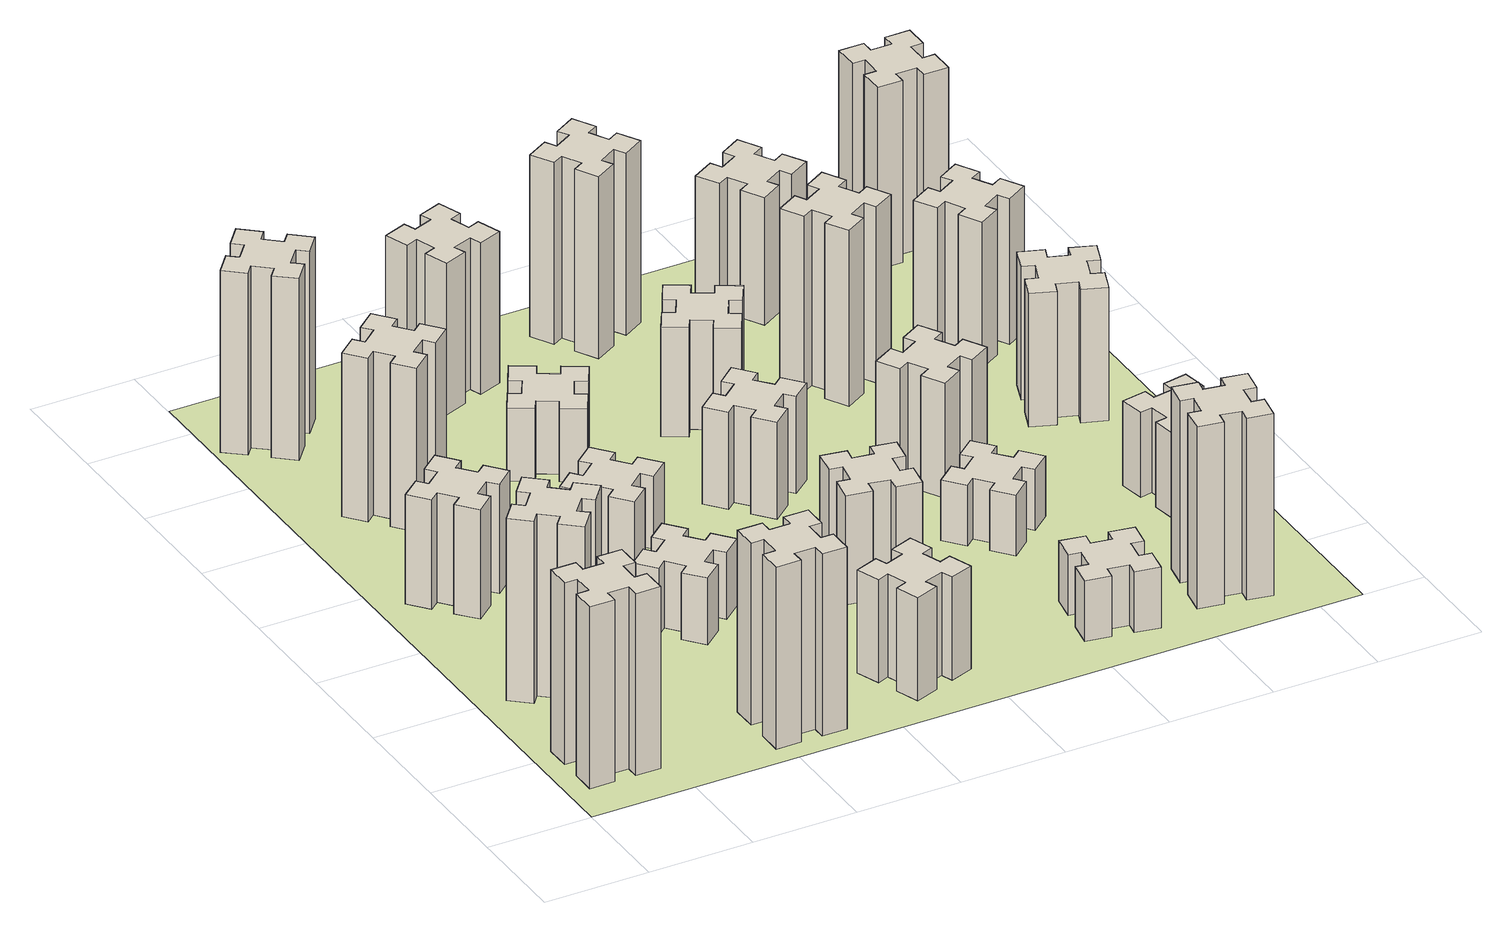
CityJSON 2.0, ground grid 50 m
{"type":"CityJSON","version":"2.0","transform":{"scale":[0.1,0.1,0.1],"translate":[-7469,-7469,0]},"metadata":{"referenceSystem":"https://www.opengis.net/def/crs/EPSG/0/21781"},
"CityObjects":{
"building1":{"type":"Building","attributes":{"class":"1000","function":"1000","usage":"1000","yearOfConstruction":2016,"roofType":"1000","measuredHeight":90,"storeysAboveGround":30,"storeysBelowGround":0},"geometry":[{"type":"Solid","lod":"1","boundaries":[[[[0,1,2,3,4,5,6,7,8,9,10,11,12,13,14,15,16,17,18,19]],[[17,16,20,21]],[[16,15,22,20]],[[15,14,23,22]],[[14,13,24,23]],[[13,12,25,24]],[[12,11,26,25]],[[11,10,27,26]],[[10,9,28,27]],[[9,8,29,28]],[[8,7,30,29]],[[7,6,31,30]],[[6,5,32,31]],[[5,4,33,32]],[[4,3,34,33]],[[3,2,35,34]],[[2,1,36,35]],[[1,0,37,36]],[[0,19,38,37]],[[19,18,39,38]],[[18,17,21,39]],[[24,25,26,27,28,29,30,31,32,33,34,35,36,37,38,39,21,20,22,23]]]]}]},
"building2":{"type":"Building","attributes":{"class":"1000","function":"1000","usage":"1000","yearOfConstruction":2016,"roofType":"1000","measuredHeight":90,"storeysAboveGround":30,"storeysBelowGround":0},"geometry":[{"type":"Solid","lod":"1","boundaries":[[[[40,41,42,43,44,45,46,47,48,49,50,51,52,53,54,55,56,57,58,59]],[[57,56,60,61]],[[56,55,62,60]],[[55,54,63,62]],[[54,53,64,63]],[[53,52,65,64]],[[52,51,66,65]],[[51,50,67,66]],[[50,49,68,67]],[[49,48,69,68]],[[48,47,70,69]],[[47,46,71,70]],[[46,45,72,71]],[[45,44,73,72]],[[44,43,74,73]],[[43,42,75,74]],[[42,41,76,75]],[[41,40,77,76]],[[40,59,78,77]],[[59,58,79,78]],[[58,57,61,79]],[[64,65,66,67,68,69,70,71,72,73,74,75,76,77,78,79,61,60,62,63]]]]}]},
"building3":{"type":"Building","attributes":{"class":"1000","function":"1000","usage":"1000","yearOfConstruction":2016,"roofType":"1000","measuredHeight":54,"storeysAboveGround":30,"storeysBelowGround":0},"geometry":[{"type":"Solid","lod":"1","boundaries":[[[[80,81,82,83,84,85,86,87,88,89,90,91,92,93,94,95,96,97,98,99]],[[97,96,100,101]],[[96,95,102,100]],[[95,94,103,102]],[[94,93,104,103]],[[93,92,105,104]],[[92,91,106,105]],[[91,90,107,106]],[[90,89,108,107]],[[89,88,109,108]],[[88,87,110,109]],[[87,86,111,110]],[[86,85,112,111]],[[85,84,113,112]],[[84,83,114,113]],[[83,82,115,114]],[[82,81,116,115]],[[81,80,117,116]],[[80,99,118,117]],[[99,98,119,118]],[[98,97,101,119]],[[104,105,106,107,108,109,110,111,112,113,114,115,116,117,118,119,101,100,102,103]]]]}]},
"building4":{"type":"Building","attributes":{"class":"1000","function":"1000","usage":"1000","yearOfConstruction":2016,"roofType":"1000","measuredHeight":90,"storeysAboveGround":30,"storeysBelowGround":0},"geometry":[{"type":"Solid","lod":"1","boundaries":[[[[120,121,122,123,124,125,126,127,128,129,130,131,132,133,134,135,136,137,138,139]],[[137,136,140,141]],[[136,135,142,140]],[[135,134,143,142]],[[134,133,144,143]],[[133,132,145,144]],[[132,131,146,145]],[[131,130,147,146]],[[130,129,148,147]],[[129,128,149,148]],[[128,127,150,149]],[[127,126,151,150]],[[126,125,152,151]],[[125,124,153,152]],[[124,123,154,153]],[[123,122,155,154]],[[122,121,156,155]],[[121,120,157,156]],[[120,139,158,157]],[[139,138,159,158]],[[138,137,141,159]],[[144,145,146,147,148,149,150,151,152,153,154,155,156,157,158,159,141,140,142,143]]]]}]},
"building5":{"type":"Building","attributes":{"class":"1000","function":"1000","usage":"1000","yearOfConstruction":2016,"roofType":"1000","measuredHeight":81,"storeysAboveGround":30,"storeysBelowGround":0},"geometry":[{"type":"Solid","lod":"1","boundaries":[[[[160,161,162,163,164,165,166,167,168,169,170,171,172,173,174,175,176,177,178,179]],[[177,176,180,181]],[[176,175,182,180]],[[175,174,183,182]],[[174,173,184,183]],[[173,172,185,184]],[[172,171,186,185]],[[171,170,187,186]],[[170,169,188,187]],[[169,168,189,188]],[[168,167,190,189]],[[167,166,191,190]],[[166,165,192,191]],[[165,164,193,192]],[[164,163,194,193]],[[163,162,195,194]],[[162,161,196,195]],[[161,160,197,196]],[[160,179,198,197]],[[179,178,199,198]],[[178,177,181,199]],[[184,185,186,187,188,189,190,191,192,193,194,195,196,197,198,199,181,180,182,183]]]]}]},
"building6":{"type":"Building","attributes":{"class":"1000","function":"1000","usage":"1000","yearOfConstruction":2016,"roofType":"1000","measuredHeight":90,"storeysAboveGround":30,"storeysBelowGround":0},"geometry":[{"type":"Solid","lod":"1","boundaries":[[[[200,201,202,203,204,205,206,207,208,209,210,211,212,213,214,215,216,217,218,219]],[[217,216,220,221]],[[216,215,222,220]],[[215,214,223,222]],[[214,213,224,223]],[[213,212,225,224]],[[212,211,226,225]],[[211,210,227,226]],[[210,209,228,227]],[[209,208,229,228]],[[208,207,230,229]],[[207,206,231,230]],[[206,205,232,231]],[[205,204,233,232]],[[204,203,234,233]],[[203,202,235,234]],[[202,201,236,235]],[[201,200,237,236]],[[200,219,238,237]],[[219,218,239,238]],[[218,217,221,239]],[[224,225,226,227,228,229,230,231,232,233,234,235,236,237,238,239,221,220,222,223]]]]}]},
"building7":{"type":"Building","attributes":{"class":"1000","function":"1000","usage":"1000","yearOfConstruction":2016,"roofType":"1000","measuredHeight":33,"storeysAboveGround":30,"storeysBelowGround":0},"geometry":[{"type":"Solid","lod":"1","boundaries":[[[[240,241,242,243,244,245,246,247,248,249,250,251,252,253,254,255,256,257,258,259]],[[257,256,260,261]],[[256,255,262,260]],[[255,254,263,262]],[[254,253,264,263]],[[253,252,265,264]],[[252,251,266,265]],[[251,250,267,266]],[[250,249,268,267]],[[249,248,269,268]],[[248,247,270,269]],[[247,246,271,270]],[[246,245,272,271]],[[245,244,273,272]],[[244,243,274,273]],[[243,242,275,274]],[[242,241,276,275]],[[241,240,277,276]],[[240,259,278,277]],[[259,258,279,278]],[[258,257,261,279]],[[264,265,266,267,268,269,270,271,272,273,274,275,276,277,278,279,261,260,262,263]]]]}]},
"building8":{"type":"Building","attributes":{"class":"1000","function":"1000","usage":"1000","yearOfConstruction":2016,"roofType":"1000","measuredHeight":36,"storeysAboveGround":30,"storeysBelowGround":0},"geometry":[{"type":"Solid","lod":"1","boundaries":[[[[280,281,282,283,284,285,286,287,288,289,290,291,292,293,294,295,296,297,298,299]],[[297,296,300,301]],[[296,295,302,300]],[[295,294,303,302]],[[294,293,304,303]],[[293,292,305,304]],[[292,291,306,305]],[[291,290,307,306]],[[290,289,308,307]],[[289,288,309,308]],[[288,287,310,309]],[[287,286,311,310]],[[286,285,312,311]],[[285,284,313,312]],[[284,283,314,313]],[[283,282,315,314]],[[282,281,316,315]],[[281,280,317,316]],[[280,299,318,317]],[[299,298,319,318]],[[298,297,301,319]],[[304,305,306,307,308,309,310,311,312,313,314,315,316,317,318,319,301,300,302,303]]]]}]},
"building9":{"type":"Building","attributes":{"class":"1000","function":"1000","usage":"1000","yearOfConstruction":2016,"roofType":"1000","measuredHeight":51,"storeysAboveGround":30,"storeysBelowGround":0},"geometry":[{"type":"Solid","lod":"1","boundaries":[[[[320,321,322,323,324,325,326,327,328,329,330,331,332,333,334,335,336,337,338,339]],[[337,336,340,341]],[[336,335,342,340]],[[335,334,343,342]],[[334,333,344,343]],[[333,332,345,344]],[[332,331,346,345]],[[331,330,347,346]],[[330,329,348,347]],[[329,328,349,348]],[[328,327,350,349]],[[327,326,351,350]],[[326,325,352,351]],[[325,324,353,352]],[[324,323,354,353]],[[323,322,355,354]],[[322,321,356,355]],[[321,320,357,356]],[[320,339,358,357]],[[339,338,359,358]],[[338,337,341,359]],[[344,345,346,347,348,349,350,351,352,353,354,355,356,357,358,359,341,340,342,343]]]]}]},
"building10":{"type":"Building","attributes":{"class":"1000","function":"1000","usage":"1000","yearOfConstruction":2016,"roofType":"1000","measuredHeight":36,"storeysAboveGround":30,"storeysBelowGround":0},"geometry":[{"type":"Solid","lod":"1","boundaries":[[[[360,361,362,363,364,365,366,367,368,369,370,371,372,373,374,375,376,377,378,379]],[[377,376,380,381]],[[376,375,382,380]],[[375,374,383,382]],[[374,373,384,383]],[[373,372,385,384]],[[372,371,386,385]],[[371,370,387,386]],[[370,369,388,387]],[[369,368,389,388]],[[368,367,390,389]],[[367,366,391,390]],[[366,365,392,391]],[[365,364,393,392]],[[364,363,394,393]],[[363,362,395,394]],[[362,361,396,395]],[[361,360,397,396]],[[360,379,398,397]],[[379,378,399,398]],[[378,377,381,399]],[[384,385,386,387,388,389,390,391,392,393,394,395,396,397,398,399,381,380,382,383]]]]}]},
"building11":{"type":"Building","attributes":{"class":"1000","function":"1000","usage":"1000","yearOfConstruction":2016,"roofType":"1000","measuredHeight":75,"storeysAboveGround":30,"storeysBelowGround":0},"geometry":[{"type":"Solid","lod":"1","boundaries":[[[[400,401,402,403,404,405,406,407,408,409,410,411,412,413,414,415,416,417,418,419]],[[417,416,420,421]],[[416,415,422,420]],[[415,414,423,422]],[[414,413,424,423]],[[413,412,425,424]],[[412,411,426,425]],[[411,410,427,426]],[[410,409,428,427]],[[409,408,429,428]],[[408,407,430,429]],[[407,406,431,430]],[[406,405,432,431]],[[405,404,433,432]],[[404,403,434,433]],[[403,402,435,434]],[[402,401,436,435]],[[401,400,437,436]],[[400,419,438,437]],[[419,418,439,438]],[[418,417,421,439]],[[424,425,426,427,428,429,430,431,432,433,434,435,436,437,438,439,421,420,422,423]]]]}]},
"building12":{"type":"Building","attributes":{"class":"1000","function":"1000","usage":"1000","yearOfConstruction":2016,"roofType":"1000","measuredHeight":54,"storeysAboveGround":30,"storeysBelowGround":0},"geometry":[{"type":"Solid","lod":"1","boundaries":[[[[440,441,442,443,444,445,446,447,448,449,450,451,452,453,454,455,456,457,458,459]],[[457,456,460,461]],[[456,455,462,460]],[[455,454,463,462]],[[454,453,464,463]],[[453,452,465,464]],[[452,451,466,465]],[[451,450,467,466]],[[450,449,468,467]],[[449,448,469,468]],[[448,447,470,469]],[[447,446,471,470]],[[446,445,472,471]],[[445,444,473,472]],[[444,443,474,473]],[[443,442,475,474]],[[442,441,476,475]],[[441,440,477,476]],[[440,459,478,477]],[[459,458,479,478]],[[458,457,461,479]],[[464,465,466,467,468,469,470,471,472,473,474,475,476,477,478,479,461,460,462,463]]]]}]},
"building13":{"type":"Building","attributes":{"class":"1000","function":"1000","usage":"1000","yearOfConstruction":2016,"roofType":"1000","measuredHeight":48,"storeysAboveGround":30,"storeysBelowGround":0},"geometry":[{"type":"Solid","lod":"1","boundaries":[[[[480,481,482,483,484,485,486,487,488,489,490,491,492,493,494,495,496,497,498,499]],[[497,496,500,501]],[[496,495,502,500]],[[495,494,503,502]],[[494,493,504,503]],[[493,492,505,504]],[[492,491,506,505]],[[491,490,507,506]],[[490,489,508,507]],[[489,488,509,508]],[[488,487,510,509]],[[487,486,511,510]],[[486,485,512,511]],[[485,484,513,512]],[[484,483,514,513]],[[483,482,515,514]],[[482,481,516,515]],[[481,480,517,516]],[[480,499,518,517]],[[499,498,519,518]],[[498,497,501,519]],[[504,505,506,507,508,509,510,511,512,513,514,515,516,517,518,519,501,500,502,503]]]]}]},
"building14":{"type":"Building","attributes":{"class":"1000","function":"1000","usage":"1000","yearOfConstruction":2016,"roofType":"1000","measuredHeight":54,"storeysAboveGround":30,"storeysBelowGround":0},"geometry":[{"type":"Solid","lod":"1","boundaries":[[[[520,521,522,523,524,525,526,527,528,529,530,531,532,533,534,535,536,537,538,539]],[[537,536,540,541]],[[536,535,542,540]],[[535,534,543,542]],[[534,533,544,543]],[[533,532,545,544]],[[532,531,546,545]],[[531,530,547,546]],[[530,529,548,547]],[[529,528,549,548]],[[528,527,550,549]],[[527,526,551,550]],[[526,525,552,551]],[[525,524,553,552]],[[524,523,554,553]],[[523,522,555,554]],[[522,521,556,555]],[[521,520,557,556]],[[520,539,558,557]],[[539,538,559,558]],[[538,537,541,559]],[[544,545,546,547,548,549,550,551,552,553,554,555,556,557,558,559,541,540,542,543]]]]}]},
"building15":{"type":"Building","attributes":{"class":"1000","function":"1000","usage":"1000","yearOfConstruction":2016,"roofType":"1000","measuredHeight":30,"storeysAboveGround":30,"storeysBelowGround":0},"geometry":[{"type":"Solid","lod":"1","boundaries":[[[[560,561,562,563,564,565,566,567,568,569,570,571,572,573,574,575,576,577,578,579]],[[577,576,580,581]],[[576,575,582,580]],[[575,574,583,582]],[[574,573,584,583]],[[573,572,585,584]],[[572,571,586,585]],[[571,570,587,586]],[[570,569,588,587]],[[569,568,589,588]],[[568,567,590,589]],[[567,566,591,590]],[[566,565,592,591]],[[565,564,593,592]],[[564,563,594,593]],[[563,562,595,594]],[[562,561,596,595]],[[561,560,597,596]],[[560,579,598,597]],[[579,578,599,598]],[[578,577,581,599]],[[584,585,586,587,588,589,590,591,592,593,594,595,596,597,598,599,581,580,582,583]]]]}]},
"building16":{"type":"Building","attributes":{"class":"1000","function":"1000","usage":"1000","yearOfConstruction":2016,"roofType":"1000","measuredHeight":90,"storeysAboveGround":30,"storeysBelowGround":0},"geometry":[{"type":"Solid","lod":"1","boundaries":[[[[600,601,602,603,604,605,606,607,608,609,610,611,612,613,614,615,616,617,618,619]],[[617,616,620,621]],[[616,615,622,620]],[[615,614,623,622]],[[614,613,624,623]],[[613,612,625,624]],[[612,611,626,625]],[[611,610,627,626]],[[610,609,628,627]],[[609,608,629,628]],[[608,607,630,629]],[[607,606,631,630]],[[606,605,632,631]],[[605,604,633,632]],[[604,603,634,633]],[[603,602,635,634]],[[602,601,636,635]],[[601,600,637,636]],[[600,619,638,637]],[[619,618,639,638]],[[618,617,621,639]],[[624,625,626,627,628,629,630,631,632,633,634,635,636,637,638,639,621,620,622,623]]]]}]},
"building17":{"type":"Building","attributes":{"class":"1000","function":"1000","usage":"1000","yearOfConstruction":2016,"roofType":"1000","measuredHeight":30,"storeysAboveGround":30,"storeysBelowGround":0},"geometry":[{"type":"Solid","lod":"1","boundaries":[[[[640,641,642,643,644,645,646,647,648,649,650,651,652,653,654,655,656,657,658,659]],[[657,656,660,661]],[[656,655,662,660]],[[655,654,663,662]],[[654,653,664,663]],[[653,652,665,664]],[[652,651,666,665]],[[651,650,667,666]],[[650,649,668,667]],[[649,648,669,668]],[[648,647,670,669]],[[647,646,671,670]],[[646,645,672,671]],[[645,644,673,672]],[[644,643,674,673]],[[643,642,675,674]],[[642,641,676,675]],[[641,640,677,676]],[[640,659,678,677]],[[659,658,679,678]],[[658,657,661,679]],[[664,665,666,667,668,669,670,671,672,673,674,675,676,677,678,679,661,660,662,663]]]]}]},
"building18":{"type":"Building","attributes":{"class":"1000","function":"1000","usage":"1000","yearOfConstruction":2016,"roofType":"1000","measuredHeight":57,"storeysAboveGround":30,"storeysBelowGround":0},"geometry":[{"type":"Solid","lod":"1","boundaries":[[[[680,681,682,683,684,685,686,687,688,689,690,691,692,693,694,695,696,697,698,699]],[[697,696,700,701]],[[696,695,702,700]],[[695,694,703,702]],[[694,693,704,703]],[[693,692,705,704]],[[692,691,706,705]],[[691,690,707,706]],[[690,689,708,707]],[[689,688,709,708]],[[688,687,710,709]],[[687,686,711,710]],[[686,685,712,711]],[[685,684,713,712]],[[684,683,714,713]],[[683,682,715,714]],[[682,681,716,715]],[[681,680,717,716]],[[680,699,718,717]],[[699,698,719,718]],[[698,697,701,719]],[[704,705,706,707,708,709,710,711,712,713,714,715,716,717,718,719,701,700,702,703]]]]}]},
"building19":{"type":"Building","attributes":{"class":"1000","function":"1000","usage":"1000","yearOfConstruction":2016,"roofType":"1000","measuredHeight":90,"storeysAboveGround":30,"storeysBelowGround":0},"geometry":[{"type":"Solid","lod":"1","boundaries":[[[[720,721,722,723,724,725,726,727,728,729,730,731,732,733,734,735,736,737,738,739]],[[737,736,740,741]],[[736,735,742,740]],[[735,734,743,742]],[[734,733,744,743]],[[733,732,745,744]],[[732,731,746,745]],[[731,730,747,746]],[[730,729,748,747]],[[729,728,749,748]],[[728,727,750,749]],[[727,726,751,750]],[[726,725,752,751]],[[725,724,753,752]],[[724,723,754,753]],[[723,722,755,754]],[[722,721,756,755]],[[721,720,757,756]],[[720,739,758,757]],[[739,738,759,758]],[[738,737,741,759]],[[744,745,746,747,748,749,750,751,752,753,754,755,756,757,758,759,741,740,742,743]]]]}]},
"building20":{"type":"Building","attributes":{"class":"1000","function":"1000","usage":"1000","yearOfConstruction":2016,"roofType":"1000","measuredHeight":87,"storeysAboveGround":30,"storeysBelowGround":0},"geometry":[{"type":"Solid","lod":"1","boundaries":[[[[760,761,762,763,764,765,766,767,768,769,770,771,772,773,774,775,776,777,778,779]],[[777,776,780,781]],[[776,775,782,780]],[[775,774,783,782]],[[774,773,784,783]],[[773,772,785,784]],[[772,771,786,785]],[[771,770,787,786]],[[770,769,788,787]],[[769,768,789,788]],[[768,767,790,789]],[[767,766,791,790]],[[766,765,792,791]],[[765,764,793,792]],[[764,763,794,793]],[[763,762,795,794]],[[762,761,796,795]],[[761,760,797,796]],[[760,779,798,797]],[[779,778,799,798]],[[778,777,781,799]],[[784,785,786,787,788,789,790,791,792,793,794,795,796,797,798,799,781,780,782,783]]]]}]},
"building21":{"type":"Building","attributes":{"class":"1000","function":"1000","usage":"1000","yearOfConstruction":2016,"roofType":"1000","measuredHeight":63,"storeysAboveGround":30,"storeysBelowGround":0},"geometry":[{"type":"Solid","lod":"1","boundaries":[[[[800,801,802,803,804,805,806,807,808,809,810,811,812,813,814,815,816,817,818,819]],[[817,816,820,821]],[[816,815,822,820]],[[815,814,823,822]],[[814,813,824,823]],[[813,812,825,824]],[[812,811,826,825]],[[811,810,827,826]],[[810,809,828,827]],[[809,808,829,828]],[[808,807,830,829]],[[807,806,831,830]],[[806,805,832,831]],[[805,804,833,832]],[[804,803,834,833]],[[803,802,835,834]],[[802,801,836,835]],[[801,800,837,836]],[[800,819,838,837]],[[819,818,839,838]],[[818,817,821,839]],[[824,825,826,827,828,829,830,831,832,833,834,835,836,837,838,839,821,820,822,823]]]]}]},
"building22":{"type":"Building","attributes":{"class":"1000","function":"1000","usage":"1000","yearOfConstruction":2016,"roofType":"1000","measuredHeight":42,"storeysAboveGround":30,"storeysBelowGround":0},"geometry":[{"type":"Solid","lod":"1","boundaries":[[[[840,841,842,843,844,845,846,847,848,849,850,851,852,853,854,855,856,857,858,859]],[[857,856,860,861]],[[856,855,862,860]],[[855,854,863,862]],[[854,853,864,863]],[[853,852,865,864]],[[852,851,866,865]],[[851,850,867,866]],[[850,849,868,867]],[[849,848,869,868]],[[848,847,870,869]],[[847,846,871,870]],[[846,845,872,871]],[[845,844,873,872]],[[844,843,874,873]],[[843,842,875,874]],[[842,841,876,875]],[[841,840,877,876]],[[840,859,878,877]],[[859,858,879,878]],[[858,857,861,879]],[[864,865,866,867,868,869,870,871,872,873,874,875,876,877,878,879,861,860,862,863]]]]}]},
"building23":{"type":"Building","attributes":{"class":"1000","function":"1000","usage":"1000","yearOfConstruction":2016,"roofType":"1000","measuredHeight":66,"storeysAboveGround":30,"storeysBelowGround":0},"geometry":[{"type":"Solid","lod":"1","boundaries":[[[[880,881,882,883,884,885,886,887,888,889,890,891,892,893,894,895,896,897,898,899]],[[897,896,900,901]],[[896,895,902,900]],[[895,894,903,902]],[[894,893,904,903]],[[893,892,905,904]],[[892,891,906,905]],[[891,890,907,906]],[[890,889,908,907]],[[889,888,909,908]],[[888,887,910,909]],[[887,886,911,910]],[[886,885,912,911]],[[885,884,913,912]],[[884,883,914,913]],[[883,882,915,914]],[[882,881,916,915]],[[881,880,917,916]],[[880,899,918,917]],[[899,898,919,918]],[[898,897,901,919]],[[904,905,906,907,908,909,910,911,912,913,914,915,916,917,918,919,901,900,902,903]]]]}]},
"building24":{"type":"Building","attributes":{"class":"1000","function":"1000","usage":"1000","yearOfConstruction":2016,"roofType":"1000","measuredHeight":72,"storeysAboveGround":30,"storeysBelowGround":0},"geometry":[{"type":"Solid","lod":"1","boundaries":[[[[920,921,922,923,924,925,926,927,928,929,930,931,932,933,934,935,936,937,938,939]],[[937,936,940,941]],[[936,935,942,940]],[[935,934,943,942]],[[934,933,944,943]],[[933,932,945,944]],[[932,931,946,945]],[[931,930,947,946]],[[930,929,948,947]],[[929,928,949,948]],[[928,927,950,949]],[[927,926,951,950]],[[926,925,952,951]],[[925,924,953,952]],[[924,923,954,953]],[[923,922,955,954]],[[922,921,956,955]],[[921,920,957,956]],[[920,939,958,957]],[[939,938,959,958]],[[938,937,941,959]],[[944,945,946,947,948,949,950,951,952,953,954,955,956,957,958,959,941,940,942,943]]]]}]},
"building25":{"type":"Building","attributes":{"class":"1000","function":"1000","usage":"1000","yearOfConstruction":2016,"roofType":"1000","measuredHeight":90,"storeysAboveGround":30,"storeysBelowGround":0},"geometry":[{"type":"Solid","lod":"1","boundaries":[[[[960,961,962,963,964,965,966,967,968,969,970,971,972,973,974,975,976,977,978,979]],[[977,976,980,981]],[[976,975,982,980]],[[975,974,983,982]],[[974,973,984,983]],[[973,972,985,984]],[[972,971,986,985]],[[971,970,987,986]],[[970,969,988,987]],[[969,968,989,988]],[[968,967,990,989]],[[967,966,991,990]],[[966,965,992,991]],[[965,964,993,992]],[[964,963,994,993]],[[963,962,995,994]],[[962,961,996,995]],[[961,960,997,996]],[[960,979,998,997]],[[979,978,999,998]],[[978,977,981,999]],[[984,985,986,987,988,989,990,991,992,993,994,995,996,997,998,999,981,980,982,983]]]]}]},
"landuse1":{"type":"LandUse","attributes":{"name":"plot1","function":"1010"},"geometry":[{"type":"MultiSurface","lod":"1","boundaries":[[[1000,1001,1002,1003]]]}]}
},
"vertices":[
[165,425,0],[165,325,0],[105,325,0],[105,205,0],[225,205,0],[225,265,0],[325,265,0],[325,205,0],[445,205,0],[445,325,0],[385,325,0],[385,425,0],[445,425,0],[445,545,0],[325,545,0],[325,485,0],[225,485,0],[225,545,0],[105,545,0],[105,425,0],[225,485,900],[225,545,900],[325,485,900],[325,545,900],[445,545,900],[445,425,900],[385,425,900],[385,325,900],[445,325,900],[445,205,900],[325,205,900],[325,265,900],[225,265,900],[225,205,900],[105,205,900],[105,325,900],[165,325,900],[165,425,900],[105,425,900],[105,545,900],
[484,1067,0],[408,1132,0],[446,1178,0],[354,1255,0],[277,1163,0],[323,1124,0],[259,1048,0],[213,1086,0],[136,994,0],[228,917,0],[266,963,0],[343,899,0],[304,853,0],[396,776,0],[473,868,0],[427,906,0],[492,983,0],[538,944,0],[615,1036,0],[523,1113,0],[492,983,900],[538,944,900],[427,906,900],[473,868,900],[396,776,900],[304,853,900],[343,899,900],[266,963,900],[228,917,900],[136,994,900],[213,1086,900],[259,1048,900],[323,1124,900],[277,1163,900],[354,1255,900],[446,1178,900],[408,1132,900],[484,1067,900],[523,1113,900],[615,1036,900],
[492,1888,0],[427,1964,0],[473,2003,0],[396,2095,0],[304,2018,0],[343,1972,0],[266,1907,0],[228,1953,0],[136,1876,0],[213,1784,0],[259,1823,0],[323,1746,0],[277,1708,0],[354,1616,0],[446,1693,0],[408,1739,0],[484,1803,0],[523,1757,0],[615,1834,0],[538,1926,0],[484,1803,540],[523,1757,540],[408,1739,540],[446,1693,540],[354,1616,540],[277,1708,540],[323,1746,540],[259,1823,540],[213,1784,540],[136,1876,540],[228,1953,540],[266,1907,540],[343,1972,540],[304,2018,540],[396,2095,540],[473,2003,540],[427,1964,540],[492,1888,540],[538,1926,540],[615,1834,540],
[1225,225,0],[1225,325,0],[1285,325,0],[1285,445,0],[1165,445,0],[1165,385,0],[1065,385,0],[1065,445,0],[945,445,0],[945,325,0],[1005,325,0],[1005,225,0],[945,225,0],[945,105,0],[1065,105,0],[1065,165,0],[1165,165,0],[1165,105,0],[1285,105,0],[1285,225,0],[1165,165,900],[1165,105,900],[1065,165,900],[1065,105,900],[945,105,900],[945,225,900],[1005,225,900],[1005,325,900],[945,325,900],[945,445,900],[1065,445,900],[1065,385,900],[1165,385,900],[1165,445,900],[1285,445,900],[1285,325,900],[1225,325,900],[1225,225,900],[1285,225,900],[1285,105,900],
[443,2712,0],[366,2647,0],[328,2693,0],[236,2616,0],[313,2524,0],[359,2563,0],[423,2486,0],[377,2448,0],[454,2356,0],[546,2433,0],[508,2479,0],[584,2543,0],[623,2497,0],[715,2574,0],[638,2666,0],[592,2628,0],[527,2704,0],[573,2743,0],[496,2835,0],[404,2758,0],[527,2704,810],[573,2743,810],[592,2628,810],[638,2666,810],[715,2574,810],[623,2497,810],[584,2543,810],[508,2479,810],[546,2433,810],[454,2356,810],[377,2448,810],[423,2486,810],[359,2563,810],[313,2524,810],[236,2616,810],[328,2693,810],[366,2647,810],[443,2712,810],[404,2758,810],[496,2835,810],
[384,3387,0],[308,3452,0],[346,3498,0],[254,3575,0],[177,3483,0],[223,3444,0],[159,3368,0],[113,3406,0],[36,3314,0],[128,3237,0],[166,3283,0],[243,3219,0],[204,3173,0],[296,3096,0],[373,3188,0],[327,3226,0],[392,3303,0],[438,3264,0],[515,3356,0],[423,3433,0],[392,3303,900],[438,3264,900],[327,3226,900],[373,3188,900],[296,3096,900],[204,3173,900],[243,3219,900],[166,3283,900],[128,3237,900],[36,3314,900],[113,3406,900],[159,3368,900],[223,3444,900],[177,3483,900],[254,3575,900],[346,3498,900],[308,3452,900],[384,3387,900],[423,3433,900],[515,3356,900],
[1083,1332,0],[1006,1267,0],[968,1313,0],[876,1236,0],[953,1144,0],[999,1183,0],[1063,1106,0],[1017,1068,0],[1094,976,0],[1186,1053,0],[1148,1099,0],[1224,1163,0],[1263,1117,0],[1355,1194,0],[1278,1286,0],[1232,1248,0],[1167,1324,0],[1213,1363,0],[1136,1455,0],[1044,1378,0],[1167,1324,330],[1213,1363,330],[1232,1248,330],[1278,1286,330],[1355,1194,330],[1263,1117,330],[1224,1163,330],[1148,1099,330],[1186,1053,330],[1094,976,330],[1017,1068,330],[1063,1106,330],[999,1183,330],[953,1144,330],[876,1236,330],[968,1313,330],[1006,1267,330],[1083,1332,330],[1044,1378,330],[1136,1455,330],
[1083,1972,0],[1006,1907,0],[968,1953,0],[876,1876,0],[953,1784,0],[999,1823,0],[1063,1746,0],[1017,1708,0],[1094,1616,0],[1186,1693,0],[1148,1739,0],[1224,1803,0],[1263,1757,0],[1355,1834,0],[1278,1926,0],[1232,1888,0],[1167,1964,0],[1213,2003,0],[1136,2095,0],[1044,2018,0],[1167,1964,360],[1213,2003,360],[1232,1888,360],[1278,1926,360],[1355,1834,360],[1263,1757,360],[1224,1803,360],[1148,1739,360],[1186,1693,360],[1094,1616,360],[1017,1708,360],[1063,1746,360],[999,1823,360],[953,1784,360],[876,1876,360],[968,1953,360],[1006,1907,360],[1083,1972,360],[1044,2018,360],[1136,2095,360],
[1765,496,0],[1671,462,0],[1650,518,0],[1537,477,0],[1579,364,0],[1635,385,0],[1669,291,0],[1613,270,0],[1654,157,0],[1767,199,0],[1746,255,0],[1840,289,0],[1860,233,0],[1973,274,0],[1932,387,0],[1876,366,0],[1842,460,0],[1898,480,0],[1857,593,0],[1744,552,0],[1842,460,510],[1898,480,510],[1876,366,510],[1932,387,510],[1973,274,510],[1860,233,510],[1840,289,510],[1746,255,510],[1767,199,510],[1654,157,510],[1613,270,510],[1669,291,510],[1635,385,510],[1579,364,510],[1537,477,510],[1650,518,510],[1671,462,510],[1765,496,510],[1744,552,510],[1857,593,510],
[1314,2666,0],[1227,2716,0],[1257,2768,0],[1153,2828,0],[1093,2724,0],[1145,2694,0],[1095,2607,0],[1043,2637,0],[983,2533,0],[1087,2473,0],[1117,2525,0],[1204,2475,0],[1174,2423,0],[1278,2363,0],[1338,2467,0],[1286,2497,0],[1336,2584,0],[1388,2554,0],[1448,2658,0],[1344,2718,0],[1336,2584,360],[1388,2554,360],[1286,2497,360],[1338,2467,360],[1278,2363,360],[1174,2423,360],[1204,2475,360],[1117,2525,360],[1087,2473,360],[983,2533,360],[1043,2637,360],[1095,2607,360],[1145,2694,360],[1093,2724,360],[1153,2828,360],[1257,2768,360],[1227,2716,360],[1314,2666,360],[1344,2718,360],[1448,2658,360],
[1125,3456,0],[1031,3422,0],[1010,3478,0],[897,3437,0],[939,3324,0],[995,3345,0],[1029,3251,0],[973,3230,0],[1014,3117,0],[1127,3159,0],[1106,3215,0],[1200,3249,0],[1220,3193,0],[1333,3234,0],[1292,3347,0],[1236,3326,0],[1202,3420,0],[1258,3440,0],[1217,3553,0],[1104,3512,0],[1202,3420,750],[1258,3440,750],[1236,3326,750],[1292,3347,750],[1333,3234,750],[1220,3193,750],[1200,3249,750],[1106,3215,750],[1127,3159,750],[1014,3117,750],[973,3230,750],[1029,3251,750],[995,3345,750],[939,3324,750],[897,3437,750],[1010,3478,750],[1031,3422,750],[1125,3456,750],[1104,3512,750],[1217,3553,750],
[2055,1047,0],[2072,1145,0],[2131,1135,0],[2152,1253,0],[2034,1274,0],[2024,1215,0],[1925,1232,0],[1936,1291,0],[1817,1312,0],[1797,1194,0],[1856,1184,0],[1838,1085,0],[1779,1096,0],[1758,977,0],[1877,957,0],[1887,1016,0],[1985,998,0],[1975,939,0],[2093,918,0],[2114,1037,0],[1985,998,540],[1975,939,540],[1887,1016,540],[1877,957,540],[1758,977,540],[1779,1096,540],[1838,1085,540],[1856,1184,540],[1797,1194,540],[1817,1312,540],[1936,1291,540],[1925,1232,540],[2024,1215,540],[2034,1274,540],[2152,1253,540],[2131,1135,540],[2072,1145,540],[2055,1047,540],[2114,1037,540],[2093,918,540],
[1972,1988,0],[1907,2064,0],[1953,2103,0],[1876,2195,0],[1784,2118,0],[1823,2072,0],[1746,2007,0],[1708,2053,0],[1616,1976,0],[1693,1884,0],[1739,1923,0],[1803,1846,0],[1757,1808,0],[1834,1716,0],[1926,1793,0],[1888,1839,0],[1964,1903,0],[2003,1857,0],[2095,1934,0],[2018,2026,0],[1964,1903,480],[2003,1857,480],[1888,1839,480],[1926,1793,480],[1834,1716,480],[1757,1808,480],[1803,1846,480],[1739,1923,480],[1693,1884,480],[1616,1976,480],[1708,2053,480],[1746,2007,480],[1823,2072,480],[1784,2118,480],[1876,2195,480],[1953,2103,480],[1907,2064,480],[1972,1988,480],[2018,2026,480],[2095,1934,480],
[2026,2497,0],[2076,2584,0],[2128,2554,0],[2188,2658,0],[2084,2718,0],[2054,2666,0],[1967,2716,0],[1997,2768,0],[1893,2828,0],[1833,2724,0],[1885,2694,0],[1835,2607,0],[1783,2637,0],[1723,2533,0],[1827,2473,0],[1857,2525,0],[1944,2475,0],[1914,2423,0],[2018,2363,0],[2078,2467,0],[1944,2475,540],[1914,2423,540],[1857,2525,540],[1827,2473,540],[1723,2533,540],[1783,2637,540],[1835,2607,540],[1885,2694,540],[1833,2724,540],[1893,2828,540],[1997,2768,540],[1967,2716,540],[2054,2666,540],[2084,2718,540],[2188,2658,540],[2128,2554,540],[2076,2584,540],[2026,2497,540],[2078,2467,540],[2018,2363,540],
[2596,444,0],[2578,345,0],[2519,356,0],[2498,237,0],[2617,217,0],[2627,276,0],[2725,258,0],[2715,199,0],[2833,178,0],[2854,297,0],[2795,307,0],[2812,405,0],[2871,395,0],[2892,513,0],[2774,534,0],[2764,475,0],[2665,492,0],[2676,551,0],[2557,572,0],[2537,454,0],[2665,492,300],[2676,551,300],[2764,475,300],[2774,534,300],[2892,513,300],[2871,395,300],[2812,405,300],[2795,307,300],[2854,297,300],[2833,178,300],[2715,199,300],[2725,258,300],[2627,276,300],[2617,217,300],[2498,237,300],[2519,356,300],[2578,345,300],[2596,444,300],[2537,454,300],[2557,572,300],
[1844,3556,0],[1757,3506,0],[1727,3558,0],[1623,3498,0],[1683,3394,0],[1735,3424,0],[1785,3337,0],[1733,3307,0],[1793,3203,0],[1897,3263,0],[1867,3315,0],[1954,3365,0],[1984,3313,0],[2088,3373,0],[2028,3477,0],[1976,3447,0],[1926,3534,0],[1978,3564,0],[1918,3668,0],[1814,3608,0],[1926,3534,900],[1978,3564,900],[1976,3447,900],[2028,3477,900],[2088,3373,900],[1984,3313,900],[1954,3365,900],[1867,3315,900],[1897,3263,900],[1793,3203,900],[1733,3307,900],[1785,3337,900],[1735,3424,900],[1683,3394,900],[1623,3498,900],[1727,3558,900],[1757,3506,900],[1844,3556,900],[1814,3608,900],[1918,3668,900],
[2628,1099,0],[2704,1163,0],[2743,1117,0],[2835,1194,0],[2758,1286,0],[2712,1248,0],[2647,1324,0],[2693,1363,0],[2616,1455,0],[2524,1378,0],[2563,1332,0],[2486,1267,0],[2448,1313,0],[2356,1236,0],[2433,1144,0],[2479,1183,0],[2543,1106,0],[2497,1068,0],[2574,976,0],[2666,1053,0],[2543,1106,300],[2497,1068,300],[2479,1183,300],[2433,1144,300],[2356,1236,300],[2448,1313,300],[2486,1267,300],[2563,1332,300],[2524,1378,300],[2616,1455,300],[2693,1363,300],[2647,1324,300],[2712,1248,300],[2758,1286,300],[2835,1194,300],[2743,1117,300],[2704,1163,300],[2628,1099,300],[2666,1053,300],[2574,976,300],
[2584,1876,0],[2497,1826,0],[2467,1878,0],[2363,1818,0],[2423,1714,0],[2475,1744,0],[2525,1657,0],[2473,1627,0],[2533,1523,0],[2637,1583,0],[2607,1635,0],[2694,1685,0],[2724,1633,0],[2828,1693,0],[2768,1797,0],[2716,1767,0],[2666,1854,0],[2718,1884,0],[2658,1988,0],[2554,1928,0],[2666,1854,570],[2718,1884,570],[2716,1767,570],[2768,1797,570],[2828,1693,570],[2724,1633,570],[2694,1685,570],[2607,1635,570],[2637,1583,570],[2533,1523,570],[2473,1627,570],[2525,1657,570],[2475,1744,570],[2423,1714,570],[2363,1818,570],[2467,1878,570],[2497,1826,570],[2584,1876,570],[2554,1928,570],[2658,1988,570],
[3304,475,0],[3205,492,0],[3216,551,0],[3097,572,0],[3077,454,0],[3136,444,0],[3118,345,0],[3059,356,0],[3038,237,0],[3157,217,0],[3167,276,0],[3265,258,0],[3255,199,0],[3373,178,0],[3394,297,0],[3335,307,0],[3352,405,0],[3411,395,0],[3432,513,0],[3314,534,0],[3352,405,900],[3411,395,900],[3335,307,900],[3394,297,900],[3373,178,900],[3255,199,900],[3265,258,900],[3167,276,900],[3157,217,900],[3038,237,900],[3059,356,900],[3118,345,900],[3136,444,900],[3077,454,900],[3097,572,900],[3216,551,900],[3205,492,900],[3304,475,900],[3314,534,900],[3432,513,900],
[2607,2475,0],[2694,2525,0],[2724,2473,0],[2828,2533,0],[2768,2637,0],[2716,2607,0],[2666,2694,0],[2718,2724,0],[2658,2828,0],[2554,2768,0],[2584,2716,0],[2497,2666,0],[2467,2718,0],[2363,2658,0],[2423,2554,0],[2475,2584,0],[2525,2497,0],[2473,2467,0],[2533,2363,0],[2637,2423,0],[2525,2497,870],[2473,2467,870],[2475,2584,870],[2423,2554,870],[2363,2658,870],[2467,2718,870],[2497,2666,870],[2584,2716,870],[2554,2768,870],[2658,2828,870],[2718,2724,870],[2666,2694,870],[2716,2607,870],[2768,2637,870],[2828,2533,870],[2724,2473,870],[2694,2525,870],[2607,2475,870],[2637,2423,870],[2533,2363,870],
[2716,3347,0],[2666,3434,0],[2718,3464,0],[2658,3568,0],[2554,3508,0],[2584,3456,0],[2497,3406,0],[2467,3458,0],[2363,3398,0],[2423,3294,0],[2475,3324,0],[2525,3237,0],[2473,3207,0],[2533,3103,0],[2637,3163,0],[2607,3215,0],[2694,3265,0],[2724,3213,0],[2828,3273,0],[2768,3377,0],[2694,3265,630],[2724,3213,630],[2607,3215,630],[2637,3163,630],[2533,3103,630],[2473,3207,630],[2525,3237,630],[2475,3324,630],[2423,3294,630],[2363,3398,630],[2467,3458,630],[2497,3406,630],[2584,3456,630],[2554,3508,630],[2658,3568,630],[2718,3464,630],[2666,3434,630],[2716,3347,630],[2768,3377,630],[2828,3273,630],
[3405,998,0],[3504,1016,0],[3514,957,0],[3632,977,0],[3611,1096,0],[3552,1085,0],[3535,1184,0],[3594,1194,0],[3573,1312,0],[3455,1291,0],[3465,1232,0],[3367,1215,0],[3357,1274,0],[3238,1253,0],[3259,1135,0],[3318,1145,0],[3336,1047,0],[3277,1037,0],[3297,918,0],[3416,939,0],[3336,1047,420],[3277,1037,420],[3318,1145,420],[3259,1135,420],[3238,1253,420],[3357,1274,420],[3367,1215,420],[3465,1232,420],[3455,1291,420],[3573,1312,420],[3594,1194,420],[3535,1184,420],[3552,1085,420],[3611,1096,420],[3632,977,420],[3514,957,420],[3504,1016,420],[3405,998,420],[3416,939,420],[3297,918,420],
[3420,2042,0],[3326,2076,0],[3347,2132,0],[3234,2173,0],[3193,2060,0],[3249,2040,0],[3215,1946,0],[3159,1967,0],[3117,1854,0],[3230,1813,0],[3251,1869,0],[3345,1835,0],[3324,1779,0],[3437,1737,0],[3478,1850,0],[3422,1871,0],[3456,1965,0],[3512,1944,0],[3553,2057,0],[3440,2098,0],[3456,1965,660],[3512,1944,660],[3422,1871,660],[3478,1850,660],[3437,1737,660],[3324,1779,660],[3345,1835,660],[3251,1869,660],[3230,1813,660],[3117,1854,660],[3159,1967,660],[3215,1946,660],[3249,2040,660],[3193,2060,660],[3234,2173,660],[3347,2132,660],[3326,2076,660],[3420,2042,660],[3440,2098,660],[3553,2057,660],
[3247,2475,0],[3334,2525,0],[3364,2473,0],[3468,2533,0],[3408,2637,0],[3356,2607,0],[3306,2694,0],[3358,2724,0],[3298,2828,0],[3194,2768,0],[3224,2716,0],[3137,2666,0],[3107,2718,0],[3003,2658,0],[3063,2554,0],[3115,2584,0],[3165,2497,0],[3113,2467,0],[3173,2363,0],[3277,2423,0],[3165,2497,720],[3113,2467,720],[3115,2584,720],[3063,2554,720],[3003,2658,720],[3107,2718,720],[3137,2666,720],[3224,2716,720],[3194,2768,720],[3298,2828,720],[3358,2724,720],[3306,2694,720],[3356,2607,720],[3408,2637,720],[3468,2533,720],[3364,2473,720],[3334,2525,720],[3247,2475,720],[3277,2423,720],[3173,2363,720],
[3285,3325,0],[3385,3325,0],[3385,3265,0],[3505,3265,0],[3505,3385,0],[3445,3385,0],[3445,3485,0],[3505,3485,0],[3505,3605,0],[3385,3605,0],[3385,3545,0],[3285,3545,0],[3285,3605,0],[3165,3605,0],[3165,3485,0],[3225,3485,0],[3225,3385,0],[3165,3385,0],[3165,3265,0],[3285,3265,0],[3225,3385,900],[3165,3385,900],[3225,3485,900],[3165,3485,900],[3165,3605,900],[3285,3605,900],[3285,3545,900],[3385,3545,900],[3385,3605,900],[3505,3605,900],[3505,3485,900],[3445,3485,900],[3445,3385,900],[3505,3385,900],[3505,3265,900],[3385,3265,900],[3385,3325,900],[3285,3325,900],[3285,3265,900],[3165,3265,900],
[5,3705,0],[3705,3705,0],[3705,5,0],[5,5,0]
]}
